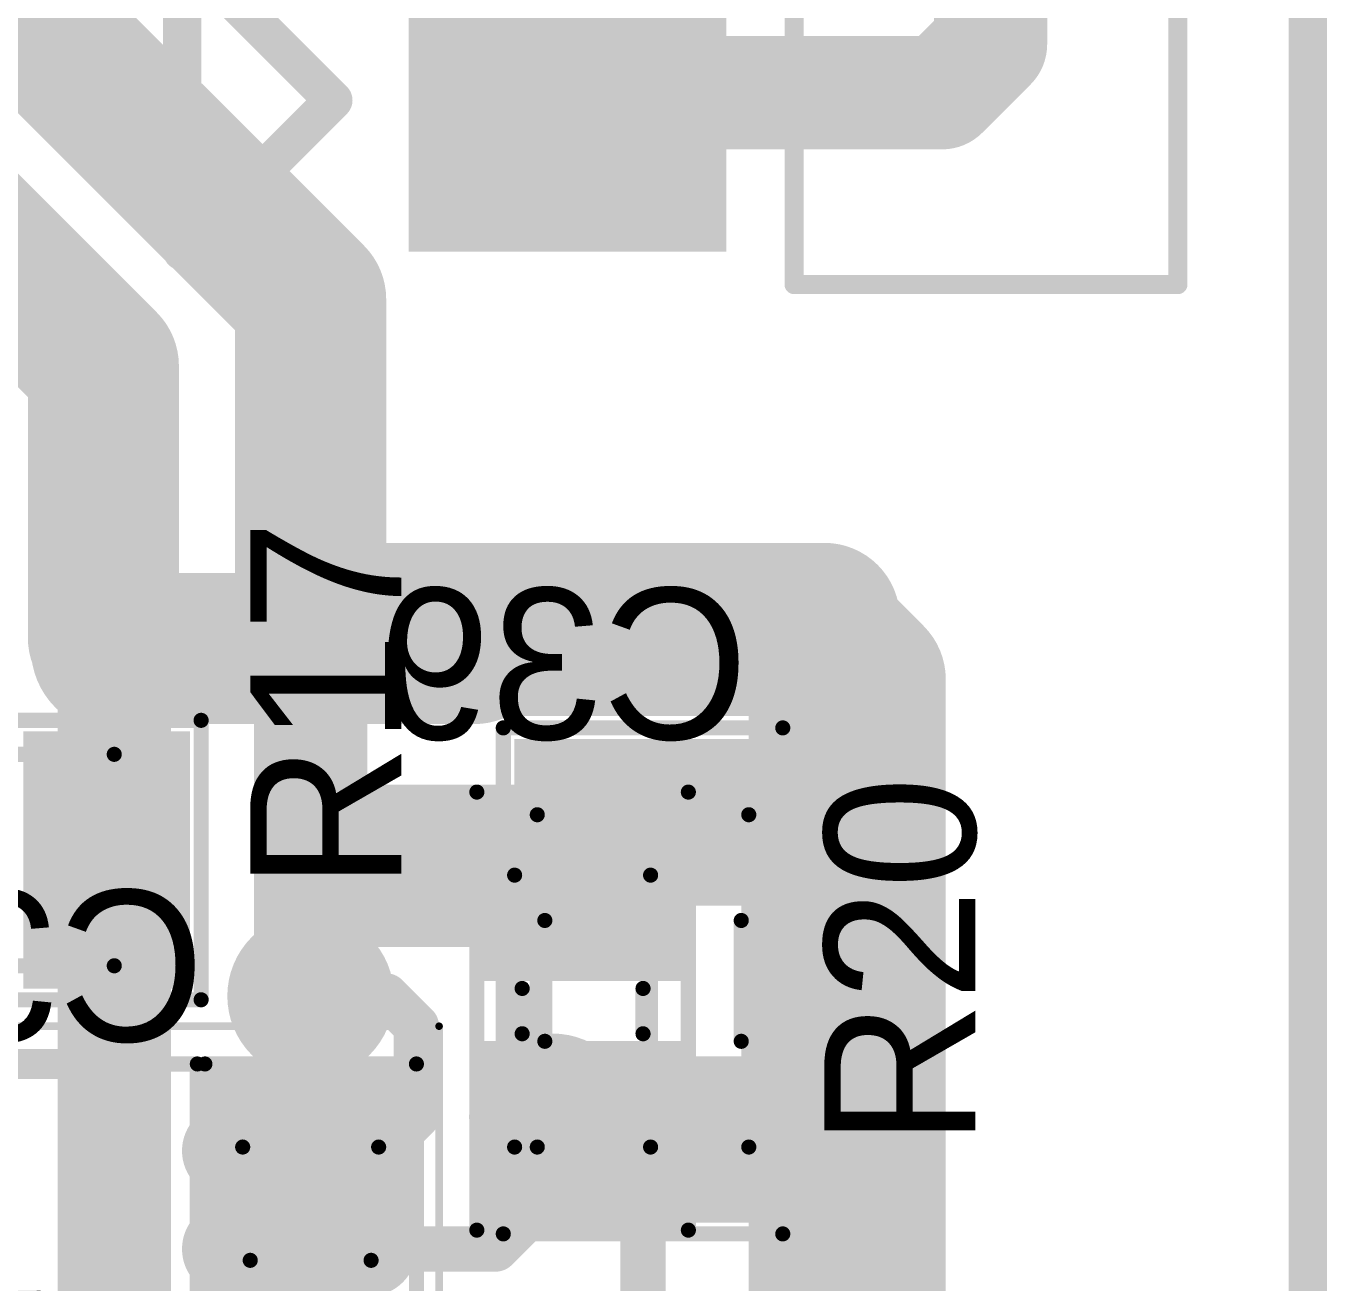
# Model space of a CAD drawing. Header units: millimetres. Extents: x 29.9 to 75.1, y 29.9 to 100.1.
# Drawn here: x 66.52 to 75.13, y 48.2 to 56.52 of the extents above; entities that cross this region are included whole.
import ezdxf

# ---------------------------------------------------------------- set-up
doc = ezdxf.new("R2010")
doc.units = ezdxf.units.MM
for name, color, linetype in [('BottomLayer', 5, 'Continuous'), ('BottomOverlay', 54, 'Continuous'), ('BottomPaste', 16, 'Continuous'), ('BottomSolder', 6, 'Continuous'), ('Mechanical1', 6, 'Continuous'), ('Mechanical13', 56, 'Continuous'), ('Mechanical15', 56, 'Continuous'), ('MultiLayer', 9, 'Continuous'), ('PadHoleLayer', 156, 'Continuous'), ('TopLayer', 1, 'Continuous'), ('TopOverlay', 2, 'Continuous'), ('TopPaste', 8, 'Continuous'), ('TopSolder', 216, 'Continuous'), ('ViaHoleLayer', 16, 'Continuous')]:
    doc.layers.add(name, color=color, linetype=linetype)

# ---------------------------------------------------------------- blocks, each defined once
blk = doc.blocks.new('SMD_R_0805_1221')
at = {"layer": 'Mechanical13', "const_width": 0.0999998}
for points in [[(-1.10000034, -0.6999985999999999), (-1.10000034, 0.7000011399999999)], [(-1.10000034, 0.7000011399999999), (1.10000034, 0.7000011399999999)], [(1.10000034, -0.6999985999999999), (1.10000034, 0.7000011399999999)], [(-1.10000034, -0.6999985999999999), (1.10000034, -0.6999985999999999)]]:
    blk.add_lwpolyline(points, dxfattribs=at)
at = {"layer": 'Mechanical13', "const_width": 0.0499999}
for points in [[(-1.12499902, 0.7000011399999999, 1), (-1.07500166, 0.7000011399999999, 1)], [(-1.12499902, 0.7000011399999999, 1), (-1.07500166, 0.7000011399999999, 1)], [(1.07500166, 0.7000011399999999, 1), (1.12499902, 0.7000011399999999, 1)], [(1.07500166, 0.7000011399999999, 1), (1.12499902, 0.7000011399999999, 1)], [(-1.12499902, -0.6999985999999999, 1), (-1.07500166, -0.6999985999999999, 1)], [(-1.12499902, -0.6999985999999999, 1), (-1.07500166, -0.6999985999999999, 1)], [(1.07500166, -0.6999985999999999, 1), (1.12499902, -0.6999985999999999, 1)], [(1.07500166, -0.6999985999999999, 1), (1.12499902, -0.6999985999999999, 1)]]:
    blk.add_lwpolyline(points, format="xyb", close=True, dxfattribs=at)
at = {"layer": 'Mechanical15', "const_width": 0.0499999}
for points in [[(-1.67500046, -0.9249994199999999), (-1.67500046, 0.9249994199999999)], [(-1.67500046, 0.9249994199999999), (1.67500046, 0.9249994199999999)], [(1.67500046, -0.9249994199999999), (1.67500046, 0.9249994199999999)], [(-1.67500046, -0.9249994199999999), (1.67500046, -0.9249994199999999)]]:
    blk.add_lwpolyline(points, dxfattribs=at)
at = {"layer": 'Mechanical15', "const_width": 0.02499868}
for points in [[(-1.6874998, 0.9249994199999999, 1), (-1.66250112, 0.9249994199999999, 1)], [(-1.6874998, 0.9249994199999999, 1), (-1.66250112, 0.9249994199999999, 1)], [(1.66250112, 0.9249994199999999, 1), (1.6874998, 0.9249994199999999, 1)], [(1.66250112, 0.9249994199999999, 1), (1.6874998, 0.9249994199999999, 1)], [(-1.6874998, -0.9249994199999999, 1), (-1.66250112, -0.9249994199999999, 1)], [(-1.6874998, -0.9249994199999999, 1), (-1.66250112, -0.9249994199999999, 1)], [(1.66250112, -0.9249994199999999, 1), (1.6874998, -0.9249994199999999, 1)], [(1.66250112, -0.9249994199999999, 1), (1.6874998, -0.9249994199999999, 1)]]:
    blk.add_lwpolyline(points, format="xyb", close=True, dxfattribs=at)
at = {"layer": 'TopLayer'}
for points in [[(-0.6000013399999999, -0.7499985), (-0.6000013399999999, 0.7499985), (-1.49999954, -0.7499985), (-1.49999954, 0.7499985)], [(1.49999954, -0.7499985), (1.49999954, 0.7499985), (0.6000013399999999, -0.7499985), (0.6000013399999999, 0.7499985)]]:
    blk.add_solid(points, dxfattribs=at)
at = {"layer": 'TopOverlay', "const_width": 0.0999998}
for points in [[(-1.67500046, 0.9249994199999999), (1.67500046, 0.9249994199999999)], [(-1.67500046, -0.9249994199999999), (-1.67500046, 0.9249994199999999)], [(1.67500046, -0.9249994199999999), (1.67500046, 0.9249994199999999)], [(-0.3999992, 0.6500012399999999), (0.3999992, 0.6500012399999999)], [(-0.3999992, -0.6499986999999999), (0.3999992, -0.6499986999999999)], [(-1.67500046, -0.9249994199999999), (1.67500046, -0.9249994199999999)]]:
    blk.add_lwpolyline(points, dxfattribs=at)
at = {"layer": 'TopOverlay', "const_width": 0.0499999}
for points in [[(-1.69999914, 0.9249994199999999, 1), (-1.65000178, 0.9249994199999999, 1)], [(-1.69999914, 0.9249994199999999, 1), (-1.65000178, 0.9249994199999999, 1)], [(1.65000178, 0.9249994199999999, 1), (1.69999914, 0.9249994199999999, 1)], [(1.65000178, 0.9249994199999999, 1), (1.69999914, 0.9249994199999999, 1)], [(-0.42499788, 0.6500012399999999, 1), (-0.37500052, 0.6500012399999999, 1)], [(0.37500052, 0.6500012399999999, 1), (0.42499788, 0.6500012399999999, 1)], [(-0.42499788, -0.6499986999999999, 1), (-0.37500052, -0.6499986999999999, 1)], [(0.37500052, -0.6499986999999999, 1), (0.42499788, -0.6499986999999999, 1)], [(-1.69999914, -0.9249994199999999, 1), (-1.65000178, -0.9249994199999999, 1)], [(-1.69999914, -0.9249994199999999, 1), (-1.65000178, -0.9249994199999999, 1)], [(1.65000178, -0.9249994199999999, 1), (1.69999914, -0.9249994199999999, 1)], [(1.65000178, -0.9249994199999999, 1), (1.69999914, -0.9249994199999999, 1)]]:
    blk.add_lwpolyline(points, format="xyb", close=True, dxfattribs=at)
at = {"layer": 'TopPaste'}
for points in [[(-0.6000013399999999, -0.7499985), (-0.6000013399999999, 0.7499985), (-1.49999954, -0.7499985), (-1.49999954, 0.7499985)], [(1.49999954, -0.7499985), (1.49999954, 0.7499985), (0.6000013399999999, -0.7499985), (0.6000013399999999, 0.7499985)]]:
    blk.add_solid(points, dxfattribs=at)
at = {"layer": 'TopSolder'}
for points in [[(-0.49840134, -0.8515984999999999), (-0.49840134, 0.8515984999999999), (-1.60159954, -0.8515984999999999), (-1.60159954, 0.8515984999999999)], [(1.60159954, -0.8515984999999999), (1.60159954, 0.8515984999999999), (0.49840134, -0.8515984999999999), (0.49840134, 0.8515984999999999)]]:
    blk.add_solid(points, dxfattribs=at)
blk = doc.blocks.new('PLS_R_1X8__22_28_9080_MPLEX__1223')
at = {"layer": 'BottomLayer'}
blk.add_solid([(-5.400001899999999, 0.9499981), (-7.2999981, 0.9499981), (-5.400001899999999, -0.9499981), (-7.2999981, -0.9499981)], dxfattribs=at)
at = {"layer": 'BottomSolder'}
blk.add_solid([(-5.2984019, 1.0515981), (-7.401598099999999, 1.0515981), (-5.2984019, -1.0515981), (-7.401598099999999, -1.0515981)], dxfattribs=at)
at = {"layer": 'MultiLayer'}
blk.add_solid([(-5.400001899999999, 0.9499981), (-7.2999981, 0.9499981), (-5.400001899999999, -0.9499981), (-7.2999981, -0.9499981)], dxfattribs=at)
at = {"layer": 'PadHoleLayer', "const_width": 0.499999}
blk.add_lwpolyline([(-6.5999995, 0, 1), (-6.100000499999999, 0, 1)], format="xyb", close=True, dxfattribs=at)
at = {"layer": 'TopLayer'}
blk.add_solid([(-5.400001899999999, 0.9499981), (-7.2999981, 0.9499981), (-5.400001899999999, -0.9499981), (-7.2999981, -0.9499981)], dxfattribs=at)
at = {"layer": 'TopOverlay'}
for points, const_width in [([(-7.40000298, 2.54999998), (-6.40000244, 1.54999944)], 0.254), ([(-7.40000298, 2.54999998), (-5.400001899999999, 2.54999998)], 0.254), ([(-5.400001899999999, 2.54999998), (-6.40000244, 1.54999944)], 0.254), ([(-7.619999999999999, -1.49999954), (12.67499878, -1.49999954)], 0.127), ([(-7.619999999999999, -1.49999954), (-7.619999999999999, -4.03999954)], 0.127), ([(-7.619999999999999, -4.03999954), (12.67499878, -4.03999954)], 0.127)]:
    blk.add_lwpolyline(points, dxfattribs=dict(at, const_width=const_width))
for points, const_width in [([(-7.463502979999999, 2.54999998, 1), (-7.33650298, 2.54999998, 1)], 0.127), ([(-7.463502979999999, 2.54999998, 1), (-7.33650298, 2.54999998, 1)], 0.127), ([(-6.46350244, 1.54999944, 1), (-6.336502439999999, 1.54999944, 1)], 0.127), ([(-6.46350244, 1.54999944, 1), (-6.336502439999999, 1.54999944, 1)], 0.127), ([(-7.65175, -1.49999954, 1), (-7.588249999999999, -1.49999954, 1)], 0.0635), ([(-7.65175, -1.49999954, 1), (-7.588249999999999, -1.49999954, 1)], 0.0635), ([(-7.65175, -4.03999954, 1), (-7.588249999999999, -4.03999954, 1)], 0.0635), ([(-7.65175, -4.03999954, 1), (-7.588249999999999, -4.03999954, 1)], 0.0635)]:
    blk.add_lwpolyline(points, format="xyb", close=True, dxfattribs=dict(at, const_width=const_width))
at = {"layer": 'TopSolder'}
blk.add_solid([(-5.2984019, 1.0515981), (-7.401598099999999, 1.0515981), (-5.2984019, -1.0515981), (-7.401598099999999, -1.0515981)], dxfattribs=at)
blk = doc.blocks.new('SMD_R_0805_1237')
at = {"layer": 'Mechanical13', "const_width": 0.0999998}
for points in [[(-1.10000034, -0.6999985999999999), (-1.10000034, 0.7000011399999999)], [(1.10000034, 0.7000011399999999), (-1.10000034, 0.7000011399999999)], [(1.10000034, -0.6999985999999999), (1.10000034, 0.7000011399999999)], [(1.10000034, -0.6999985999999999), (-1.10000034, -0.6999985999999999)]]:
    blk.add_lwpolyline(points, dxfattribs=at)
at = {"layer": 'Mechanical13', "const_width": 0.0499999}
for points in [[(-1.12499902, 0.7000011399999999, 1), (-1.07500166, 0.7000011399999999, 1)], [(-1.12499902, 0.7000011399999999, 1), (-1.07500166, 0.7000011399999999, 1)], [(1.07500166, 0.7000011399999999, 1), (1.12499902, 0.7000011399999999, 1)], [(1.07500166, 0.7000011399999999, 1), (1.12499902, 0.7000011399999999, 1)], [(-1.12499902, -0.6999985999999999, 1), (-1.07500166, -0.6999985999999999, 1)], [(-1.12499902, -0.6999985999999999, 1), (-1.07500166, -0.6999985999999999, 1)], [(1.07500166, -0.6999985999999999, 1), (1.12499902, -0.6999985999999999, 1)], [(1.07500166, -0.6999985999999999, 1), (1.12499902, -0.6999985999999999, 1)]]:
    blk.add_lwpolyline(points, format="xyb", close=True, dxfattribs=at)
at = {"layer": 'Mechanical15', "const_width": 0.0499999}
for points in [[(-1.67500046, -0.9249994199999999), (-1.67500046, 0.9249994199999999)], [(1.67500046, 0.9249994199999999), (-1.67500046, 0.9249994199999999)], [(1.67500046, -0.9249994199999999), (1.67500046, 0.9249994199999999)], [(1.67500046, -0.9249994199999999), (-1.67500046, -0.9249994199999999)]]:
    blk.add_lwpolyline(points, dxfattribs=at)
at = {"layer": 'Mechanical15', "const_width": 0.02499868}
for points in [[(-1.6874998, 0.9249994199999999, 1), (-1.66250112, 0.9249994199999999, 1)], [(-1.6874998, 0.9249994199999999, 1), (-1.66250112, 0.9249994199999999, 1)], [(1.66250112, 0.9249994199999999, 1), (1.6874998, 0.9249994199999999, 1)], [(1.66250112, 0.9249994199999999, 1), (1.6874998, 0.9249994199999999, 1)], [(-1.6874998, -0.9249994199999999, 1), (-1.66250112, -0.9249994199999999, 1)], [(-1.6874998, -0.9249994199999999, 1), (-1.66250112, -0.9249994199999999, 1)], [(1.66250112, -0.9249994199999999, 1), (1.6874998, -0.9249994199999999, 1)], [(1.66250112, -0.9249994199999999, 1), (1.6874998, -0.9249994199999999, 1)]]:
    blk.add_lwpolyline(points, format="xyb", close=True, dxfattribs=at)
at = {"layer": 'TopLayer'}
for points in [[(-0.6000013399999999, -0.7499985), (-0.6000013399999999, 0.7499985), (-1.49999954, -0.7499985), (-1.49999954, 0.7499985)], [(1.49999954, -0.7499985), (1.49999954, 0.7499985), (0.6000013399999999, -0.7499985), (0.6000013399999999, 0.7499985)]]:
    blk.add_solid(points, dxfattribs=at)
at = {"layer": 'TopOverlay', "const_width": 0.0999998}
for points in [[(1.67500046, 0.9249994199999999), (-1.67500046, 0.9249994199999999)], [(-1.67500046, -0.9249994199999999), (-1.67500046, 0.9249994199999999)], [(1.67500046, -0.9249994199999999), (1.67500046, 0.9249994199999999)], [(0.3999992, 0.6500012399999999), (-0.3999992, 0.6500012399999999)], [(0.3999992, -0.6499986999999999), (-0.3999992, -0.6499986999999999)], [(1.67500046, -0.9249994199999999), (-1.67500046, -0.9249994199999999)]]:
    blk.add_lwpolyline(points, dxfattribs=at)
at = {"layer": 'TopOverlay', "const_width": 0.0499999}
for points in [[(-1.69999914, 0.9249994199999999, 1), (-1.65000178, 0.9249994199999999, 1)], [(-1.69999914, 0.9249994199999999, 1), (-1.65000178, 0.9249994199999999, 1)], [(1.65000178, 0.9249994199999999, 1), (1.69999914, 0.9249994199999999, 1)], [(1.65000178, 0.9249994199999999, 1), (1.69999914, 0.9249994199999999, 1)], [(-0.42499788, 0.6500012399999999, 1), (-0.37500052, 0.6500012399999999, 1)], [(0.37500052, 0.6500012399999999, 1), (0.42499788, 0.6500012399999999, 1)], [(-0.42499788, -0.6499986999999999, 1), (-0.37500052, -0.6499986999999999, 1)], [(0.37500052, -0.6499986999999999, 1), (0.42499788, -0.6499986999999999, 1)], [(-1.69999914, -0.9249994199999999, 1), (-1.65000178, -0.9249994199999999, 1)], [(-1.69999914, -0.9249994199999999, 1), (-1.65000178, -0.9249994199999999, 1)], [(1.65000178, -0.9249994199999999, 1), (1.69999914, -0.9249994199999999, 1)], [(1.65000178, -0.9249994199999999, 1), (1.69999914, -0.9249994199999999, 1)]]:
    blk.add_lwpolyline(points, format="xyb", close=True, dxfattribs=at)
at = {"layer": 'TopPaste'}
for points in [[(-0.6000013399999999, -0.7499985), (-0.6000013399999999, 0.7499985), (-1.49999954, -0.7499985), (-1.49999954, 0.7499985)], [(1.49999954, -0.7499985), (1.49999954, 0.7499985), (0.6000013399999999, -0.7499985), (0.6000013399999999, 0.7499985)]]:
    blk.add_solid(points, dxfattribs=at)
at = {"layer": 'TopSolder'}
for points in [[(-0.49840134, -0.8515984999999999), (-0.49840134, 0.8515984999999999), (-1.60159954, -0.8515984999999999), (-1.60159954, 0.8515984999999999)], [(1.60159954, -0.8515984999999999), (1.60159954, 0.8515984999999999), (0.49840134, -0.8515984999999999), (0.49840134, 0.8515984999999999)]]:
    blk.add_solid(points, dxfattribs=at)
blk = doc.blocks.new('TSOP_8_65P490X110_1262')
at = {"layer": 'Mechanical13', "const_width": 0.0999998}
for points in [[(1.54999944, 1.54999944), (-1.54999944, 1.54999944)], [(-1.54999944, 1.54999944), (-1.54999944, -1.54999944)], [(1.54999944, 1.54999944), (1.54999944, -1.54999944)], [(1.54999944, -1.54999944), (-1.54999944, -1.54999944)]]:
    blk.add_lwpolyline(points, dxfattribs=at)
at = {"layer": 'Mechanical13'}
for points, const_width in [([(-1.57499812, 1.54999944, 1), (-1.52500076, 1.54999944, 1)], 0.0499999), ([(-1.57499812, 1.54999944, 1), (-1.52500076, 1.54999944, 1)], 0.0499999), ([(1.52500076, 1.54999944, 1), (1.57499812, 1.54999944, 1)], 0.0499999), ([(1.52500076, 1.54999944, 1), (1.57499812, 1.54999944, 1)], 0.0499999), ([(-0.1499997, 0.6499986999999999, 1), (-1.1499977, 0.6499986999999999, 1)], 0.0999998), ([(-1.17499638, 0.6499986999999999, 1), (-1.12499902, 0.6499986999999999, 1)], 0.0499999), ([(-0.17499838, 0.6499986999999999, 1), (-0.12500102, 0.6499986999999999, 1)], 0.0499999), ([(-1.57499812, -1.54999944, 1), (-1.52500076, -1.54999944, 1)], 0.0499999), ([(-1.57499812, -1.54999944, 1), (-1.52500076, -1.54999944, 1)], 0.0499999), ([(1.52500076, -1.54999944, 1), (1.57499812, -1.54999944, 1)], 0.0499999), ([(1.52500076, -1.54999944, 1), (1.57499812, -1.54999944, 1)], 0.0499999)]:
    blk.add_lwpolyline(points, format="xyb", close=True, dxfattribs=dict(at, const_width=const_width))
at = {"layer": 'Mechanical15'}
for points, const_width in [([(3.15000132, 1.79999894), (-3.14999878, 1.79999894)], 0.0499999), ([(-3.14999878, 1.79999894), (-3.14999878, -1.80000148)], 0.0499999), ([(3.15000132, 1.79999894), (3.15000132, -1.80000148)], 0.0499999), ([(0, 0.499999), (0, -0.50000154)], 0.0999998), ([(0.50000154, 0), (-0.499999, 0)], 0.0999998), ([(3.15000132, -1.80000148), (-3.14999878, -1.80000148)], 0.0499999)]:
    blk.add_lwpolyline(points, dxfattribs=dict(at, const_width=const_width))
for points, const_width in [([(-3.16249812, 1.79999894, 1), (-3.13749944, 1.79999894, 1)], 0.02499868), ([(-3.16249812, 1.79999894, 1), (-3.13749944, 1.79999894, 1)], 0.02499868), ([(3.13750198, 1.79999894, 1), (3.16250066, 1.79999894, 1)], 0.02499868), ([(3.13750198, 1.79999894, 1), (3.16250066, 1.79999894, 1)], 0.02499868), ([(-0.02499868, 0.499999, 1), (0.02499868, 0.499999, 1)], 0.0499999), ([(-0.52499768, 0, 1), (-0.47500032, 0, 1)], 0.0499999), ([(0.47500286, 0, 1), (0.52500022, 0, 1)], 0.0499999), ([(-0.02499868, -0.50000154, 1), (0.02499868, -0.50000154, 1)], 0.0499999), ([(-3.16249812, -1.80000148, 1), (-3.13749944, -1.80000148, 1)], 0.02499868), ([(-3.16249812, -1.80000148, 1), (-3.13749944, -1.80000148, 1)], 0.02499868), ([(3.13750198, -1.80000148, 1), (3.16250066, -1.80000148, 1)], 0.02499868), ([(3.13750198, -1.80000148, 1), (3.16250066, -1.80000148, 1)], 0.02499868)]:
    blk.add_lwpolyline(points, format="xyb", close=True, dxfattribs=dict(at, const_width=const_width))
at = {"layer": 'TopLayer', "const_width": 0.4191}
for points in [[(1.75955198, 0.9749993199999999), (2.69045182, 0.9749993199999999)], [(-2.69044928, 0.32499808), (-1.75954944, 0.32499808)], [(1.75955198, 0.32499808), (2.69045182, 0.32499808)], [(-2.69044928, -0.32500062), (-1.75954944, -0.32500062)], [(1.75955198, -0.32500062), (2.69045182, -0.32500062)], [(-2.69044928, -0.97500186), (-1.75954944, -0.97500186)], [(1.75955198, -0.97500186), (2.69045182, -0.97500186)]]:
    blk.add_lwpolyline(points, dxfattribs=at)
at = {"layer": 'TopLayer', "const_width": 0.20955}
for points in [[(1.65477698, 0.9749993199999999, 1), (1.86432698, 0.9749993199999999, 1)], [(2.58567682, 0.9749993199999999, 1), (2.79522682, 0.9749993199999999, 1)], [(-2.79522428, 0.32499808, 1), (-2.58567428, 0.32499808, 1)], [(-1.86432444, 0.32499808, 1), (-1.65477444, 0.32499808, 1)], [(1.65477698, 0.32499808, 1), (1.86432698, 0.32499808, 1)], [(2.58567682, 0.32499808, 1), (2.79522682, 0.32499808, 1)], [(-2.79522428, -0.32500062, 1), (-2.58567428, -0.32500062, 1)], [(-1.86432444, -0.32500062, 1), (-1.65477444, -0.32500062, 1)], [(1.65477698, -0.32500062, 1), (1.86432698, -0.32500062, 1)], [(2.58567682, -0.32500062, 1), (2.79522682, -0.32500062, 1)], [(-2.79522428, -0.97500186, 1), (-2.58567428, -0.97500186, 1)], [(-1.86432444, -0.97500186, 1), (-1.65477444, -0.97500186, 1)], [(1.65477698, -0.97500186, 1), (1.86432698, -0.97500186, 1)], [(2.58567682, -0.97500186, 1), (2.79522682, -0.97500186, 1)]]:
    blk.add_lwpolyline(points, format="xyb", close=True, dxfattribs=at)
at = {"layer": 'TopLayer'}
blk.add_solid([(-1.54999436, 0.76544932), (-1.54999436, 1.18454932), (-2.90000436, 0.76544932), (-2.90000436, 1.18454932)], dxfattribs=at)
at = {"layer": 'TopOverlay'}
for points, const_width in [([(-2.09999834, 1.77500026, 1), (-2.35000038, 1.77500026, 1)], 0.2499995), ([(-2.41249962, 1.77500026, 1), (-2.28750114, 1.77500026, 1)], 0.12499848), ([(-2.16249758, 1.77500026, 1), (-2.0374991, 1.77500026, 1)], 0.12499848), ([(-1.20000014, 1.54999944, 1), (-1.10000034, 1.54999944, 1)], 0.0999998), ([(-1.20000014, 1.54999944, 1), (-1.10000034, 1.54999944, 1)], 0.0999998), ([(1.10000034, 1.54999944, 1), (1.20000014, 1.54999944, 1)], 0.0999998), ([(1.10000034, 1.54999944, 1), (1.20000014, 1.54999944, 1)], 0.0999998), ([(0.1499997, 0.5499989, 1), (-0.4499991, 0.5499989, 1)], 0.5999987999999999), ([(-0.5999987999999999, 0.5499989, 1), (-0.2999994, 0.5499989, 1)], 0.2999994), ([(0, 0.5499989, 1), (0.2999994, 0.5499989, 1)], 0.2999994), ([(-1.20000014, -1.54999944, 1), (-1.10000034, -1.54999944, 1)], 0.0999998), ([(-1.20000014, -1.54999944, 1), (-1.10000034, -1.54999944, 1)], 0.0999998), ([(1.10000034, -1.54999944, 1), (1.20000014, -1.54999944, 1)], 0.0999998), ([(1.10000034, -1.54999944, 1), (1.20000014, -1.54999944, 1)], 0.0999998)]:
    blk.add_lwpolyline(points, format="xyb", close=True, dxfattribs=dict(at, const_width=const_width))
at = {"layer": 'TopOverlay', "const_width": 0.1999996}
for points in [[(1.15000024, 1.54999944), (-1.15000024, 1.54999944)], [(-1.15000024, 1.54999944), (-1.15000024, -1.54999944)], [(1.15000024, 1.54999944), (1.15000024, -1.54999944)], [(1.15000024, -1.54999944), (-1.15000024, -1.54999944)]]:
    blk.add_lwpolyline(points, dxfattribs=at)
at = {"layer": 'TopPaste', "const_width": 0.4191}
for points in [[(1.75955198, 0.9749993199999999), (2.69045182, 0.9749993199999999)], [(-2.69044928, 0.32499808), (-1.75954944, 0.32499808)], [(1.75955198, 0.32499808), (2.69045182, 0.32499808)], [(-2.69044928, -0.32500062), (-1.75954944, -0.32500062)], [(1.75955198, -0.32500062), (2.69045182, -0.32500062)], [(-2.69044928, -0.97500186), (-1.75954944, -0.97500186)], [(1.75955198, -0.97500186), (2.69045182, -0.97500186)]]:
    blk.add_lwpolyline(points, dxfattribs=at)
at = {"layer": 'TopPaste', "const_width": 0.20955}
for points in [[(1.65477698, 0.9749993199999999, 1), (1.86432698, 0.9749993199999999, 1)], [(2.58567682, 0.9749993199999999, 1), (2.79522682, 0.9749993199999999, 1)], [(-2.79522428, 0.32499808, 1), (-2.58567428, 0.32499808, 1)], [(-1.86432444, 0.32499808, 1), (-1.65477444, 0.32499808, 1)], [(1.65477698, 0.32499808, 1), (1.86432698, 0.32499808, 1)], [(2.58567682, 0.32499808, 1), (2.79522682, 0.32499808, 1)], [(-2.79522428, -0.32500062, 1), (-2.58567428, -0.32500062, 1)], [(-1.86432444, -0.32500062, 1), (-1.65477444, -0.32500062, 1)], [(1.65477698, -0.32500062, 1), (1.86432698, -0.32500062, 1)], [(2.58567682, -0.32500062, 1), (2.79522682, -0.32500062, 1)], [(-2.79522428, -0.97500186, 1), (-2.58567428, -0.97500186, 1)], [(-1.86432444, -0.97500186, 1), (-1.65477444, -0.97500186, 1)], [(1.65477698, -0.97500186, 1), (1.86432698, -0.97500186, 1)], [(2.58567682, -0.97500186, 1), (2.79522682, -0.97500186, 1)]]:
    blk.add_lwpolyline(points, format="xyb", close=True, dxfattribs=at)
at = {"layer": 'TopPaste'}
blk.add_solid([(-1.54999436, 0.76544932), (-1.54999436, 1.18454932), (-2.90000436, 0.76544932), (-2.90000436, 1.18454932)], dxfattribs=at)
at = {"layer": 'TopSolder', "const_width": 0.6223}
for points in [[(1.75955198, 0.9749993199999999), (2.69045182, 0.9749993199999999)], [(-2.69044928, 0.32499808), (-1.75954944, 0.32499808)], [(1.75955198, 0.32499808), (2.69045182, 0.32499808)], [(-2.69044928, -0.32500062), (-1.75954944, -0.32500062)], [(1.75955198, -0.32500062), (2.69045182, -0.32500062)], [(-2.69044928, -0.97500186), (-1.75954944, -0.97500186)], [(1.75955198, -0.97500186), (2.69045182, -0.97500186)]]:
    blk.add_lwpolyline(points, dxfattribs=at)
at = {"layer": 'TopSolder', "const_width": 0.31115}
for points in [[(1.60397698, 0.9749993199999999, 1), (1.91512698, 0.9749993199999999, 1)], [(2.53487682, 0.9749993199999999, 1), (2.84602682, 0.9749993199999999, 1)], [(-2.84602428, 0.32499808, 1), (-2.53487428, 0.32499808, 1)], [(-1.91512444, 0.32499808, 1), (-1.60397444, 0.32499808, 1)], [(1.60397698, 0.32499808, 1), (1.91512698, 0.32499808, 1)], [(2.53487682, 0.32499808, 1), (2.84602682, 0.32499808, 1)], [(-2.84602428, -0.32500062, 1), (-2.53487428, -0.32500062, 1)], [(-1.91512444, -0.32500062, 1), (-1.60397444, -0.32500062, 1)], [(1.60397698, -0.32500062, 1), (1.91512698, -0.32500062, 1)], [(2.53487682, -0.32500062, 1), (2.84602682, -0.32500062, 1)], [(-2.84602428, -0.97500186, 1), (-2.53487428, -0.97500186, 1)], [(-1.91512444, -0.97500186, 1), (-1.60397444, -0.97500186, 1)], [(1.60397698, -0.97500186, 1), (1.91512698, -0.97500186, 1)], [(2.53487682, -0.97500186, 1), (2.84602682, -0.97500186, 1)]]:
    blk.add_lwpolyline(points, format="xyb", close=True, dxfattribs=at)
at = {"layer": 'TopSolder'}
blk.add_solid([(-1.44839436, 0.66384932), (-1.44839436, 1.28614932), (-3.00160436, 0.66384932), (-3.00160436, 1.28614932)], dxfattribs=at)
blk = doc.blocks.new('SMD_C_0603_B_1271')
at = {"layer": 'BottomLayer'}
for points in [[(-1.29999994, 0.5499989), (-1.29999994, -0.5499989), (-0.30000194, 0.5499989), (-0.30000194, -0.5499989)], [(0.2999994, 0.5499989), (0.2999994, -0.5499989), (1.2999974, 0.5499989), (1.2999974, -0.5499989)]]:
    blk.add_solid(points, dxfattribs=at)
at = {"layer": 'BottomOverlay', "const_width": 0.0999998}
for points in [[(1.44999964, 0.7000011399999999), (-1.44999964, 0.7000011399999999)], [(-1.44999964, -0.7000011399999999), (-1.44999964, 0.7000011399999999)], [(1.44999964, -0.7000011399999999), (1.44999964, 0.7000011399999999)], [(0.1499997, 0.40000174), (-0.1499997, 0.40000174)], [(0.1499997, -0.3999992), (-0.1499997, -0.3999992)], [(1.44999964, -0.7000011399999999), (-1.44999964, -0.7000011399999999)]]:
    blk.add_lwpolyline(points, dxfattribs=at)
at = {"layer": 'BottomOverlay', "const_width": 0.0499999}
for points in [[(-1.47499832, 0.7000011399999999, 1), (-1.42500096, 0.7000011399999999, 1)], [(-1.47499832, 0.7000011399999999, 1), (-1.42500096, 0.7000011399999999, 1)], [(1.42500096, 0.7000011399999999, 1), (1.47499832, 0.7000011399999999, 1)], [(1.42500096, 0.7000011399999999, 1), (1.47499832, 0.7000011399999999, 1)], [(-0.17499838, 0.40000174, 1), (-0.12500102, 0.40000174, 1)], [(0.12500102, 0.40000174, 1), (0.17499838, 0.40000174, 1)], [(-0.17499838, -0.3999992, 1), (-0.12500102, -0.3999992, 1)], [(0.12500102, -0.3999992, 1), (0.17499838, -0.3999992, 1)], [(-1.47499832, -0.7000011399999999, 1), (-1.42500096, -0.7000011399999999, 1)], [(-1.47499832, -0.7000011399999999, 1), (-1.42500096, -0.7000011399999999, 1)], [(1.42500096, -0.7000011399999999, 1), (1.47499832, -0.7000011399999999, 1)], [(1.42500096, -0.7000011399999999, 1), (1.47499832, -0.7000011399999999, 1)]]:
    blk.add_lwpolyline(points, format="xyb", close=True, dxfattribs=at)
at = {"layer": 'BottomPaste'}
for points in [[(-1.29999994, 0.5499989), (-1.29999994, -0.5499989), (-0.30000194, 0.5499989), (-0.30000194, -0.5499989)], [(0.2999994, 0.5499989), (0.2999994, -0.5499989), (1.2999974, 0.5499989), (1.2999974, -0.5499989)]]:
    blk.add_solid(points, dxfattribs=at)
at = {"layer": 'BottomSolder'}
for points in [[(-1.40159994, 0.6515989), (-1.40159994, -0.6515989), (-0.19840194, 0.6515989), (-0.19840194, -0.6515989)], [(0.1983994, 0.6515989), (0.1983994, -0.6515989), (1.4015974, 0.6515989), (1.4015974, -0.6515989)]]:
    blk.add_solid(points, dxfattribs=at)
at = {"layer": 'Mechanical13', "const_width": 0.0999998}
for points in [[(0.8999982, 0.45000164), (-0.90000074, 0.45000164)], [(-0.90000074, -0.4499991), (-0.90000074, 0.45000164)], [(0.8999982, -0.4499991), (0.8999982, 0.45000164)], [(0.8999982, -0.4499991), (-0.90000074, -0.4499991)]]:
    blk.add_lwpolyline(points, dxfattribs=at)
at = {"layer": 'Mechanical13', "const_width": 0.0499999}
for points in [[(-0.9249994199999999, 0.45000164, 1), (-0.8750020599999999, 0.45000164, 1)], [(-0.9249994199999999, 0.45000164, 1), (-0.8750020599999999, 0.45000164, 1)], [(0.8749995199999999, 0.45000164, 1), (0.9249968799999999, 0.45000164, 1)], [(0.8749995199999999, 0.45000164, 1), (0.9249968799999999, 0.45000164, 1)], [(-0.9249994199999999, -0.4499991, 1), (-0.8750020599999999, -0.4499991, 1)], [(-0.9249994199999999, -0.4499991, 1), (-0.8750020599999999, -0.4499991, 1)], [(0.8749995199999999, -0.4499991, 1), (0.9249968799999999, -0.4499991, 1)], [(0.8749995199999999, -0.4499991, 1), (0.9249968799999999, -0.4499991, 1)]]:
    blk.add_lwpolyline(points, format="xyb", close=True, dxfattribs=at)
at = {"layer": 'Mechanical15', "const_width": 0.0499999}
for points in [[(1.44999964, 0.7000011399999999), (-1.47500086, 0.7000011399999999)], [(-1.47500086, -0.7000011399999999), (-1.47500086, 0.7000011399999999)], [(1.44999964, -0.7000011399999999), (1.44999964, 0.7000011399999999)], [(1.44999964, -0.7000011399999999), (-1.47500086, -0.7000011399999999)]]:
    blk.add_lwpolyline(points, dxfattribs=at)
at = {"layer": 'Mechanical15', "const_width": 0.02499868}
for points in [[(-1.4875002, 0.7000011399999999, 1), (-1.46250152, 0.7000011399999999, 1)], [(-1.4875002, 0.7000011399999999, 1), (-1.46250152, 0.7000011399999999, 1)], [(1.4375003, 0.7000011399999999, 1), (1.46249898, 0.7000011399999999, 1)], [(1.4375003, 0.7000011399999999, 1), (1.46249898, 0.7000011399999999, 1)], [(-1.4875002, -0.7000011399999999, 1), (-1.46250152, -0.7000011399999999, 1)], [(-1.4875002, -0.7000011399999999, 1), (-1.46250152, -0.7000011399999999, 1)], [(1.4375003, -0.7000011399999999, 1), (1.46249898, -0.7000011399999999, 1)], [(1.4375003, -0.7000011399999999, 1), (1.46249898, -0.7000011399999999, 1)]]:
    blk.add_lwpolyline(points, format="xyb", close=True, dxfattribs=at)
blk = doc.blocks.new('SMD_C_0603_B_1274')
at = {"layer": 'BottomLayer'}
for points in [[(-1.29999994, 0.5499989), (-1.29999994, -0.5499989), (-0.30000194, 0.5499989), (-0.30000194, -0.5499989)], [(0.2999994, 0.5499989), (0.2999994, -0.5499989), (1.2999974, 0.5499989), (1.2999974, -0.5499989)]]:
    blk.add_solid(points, dxfattribs=at)
at = {"layer": 'BottomOverlay', "const_width": 0.0999998}
for points in [[(1.44999964, 0.7000011399999999), (-1.44999964, 0.7000011399999999)], [(-1.44999964, -0.7000011399999999), (-1.44999964, 0.7000011399999999)], [(1.44999964, -0.7000011399999999), (1.44999964, 0.7000011399999999)], [(0.1499997, 0.40000174), (-0.1499997, 0.40000174)], [(0.1499997, -0.3999992), (-0.1499997, -0.3999992)], [(1.44999964, -0.7000011399999999), (-1.44999964, -0.7000011399999999)]]:
    blk.add_lwpolyline(points, dxfattribs=at)
at = {"layer": 'BottomOverlay', "const_width": 0.0499999}
for points in [[(-1.47499832, 0.7000011399999999, 1), (-1.42500096, 0.7000011399999999, 1)], [(-1.47499832, 0.7000011399999999, 1), (-1.42500096, 0.7000011399999999, 1)], [(1.42500096, 0.7000011399999999, 1), (1.47499832, 0.7000011399999999, 1)], [(1.42500096, 0.7000011399999999, 1), (1.47499832, 0.7000011399999999, 1)], [(-0.17499838, 0.40000174, 1), (-0.12500102, 0.40000174, 1)], [(0.12500102, 0.40000174, 1), (0.17499838, 0.40000174, 1)], [(-0.17499838, -0.3999992, 1), (-0.12500102, -0.3999992, 1)], [(0.12500102, -0.3999992, 1), (0.17499838, -0.3999992, 1)], [(-1.47499832, -0.7000011399999999, 1), (-1.42500096, -0.7000011399999999, 1)], [(-1.47499832, -0.7000011399999999, 1), (-1.42500096, -0.7000011399999999, 1)], [(1.42500096, -0.7000011399999999, 1), (1.47499832, -0.7000011399999999, 1)], [(1.42500096, -0.7000011399999999, 1), (1.47499832, -0.7000011399999999, 1)]]:
    blk.add_lwpolyline(points, format="xyb", close=True, dxfattribs=at)
at = {"layer": 'BottomPaste'}
for points in [[(-1.29999994, 0.5499989), (-1.29999994, -0.5499989), (-0.30000194, 0.5499989), (-0.30000194, -0.5499989)], [(0.2999994, 0.5499989), (0.2999994, -0.5499989), (1.2999974, 0.5499989), (1.2999974, -0.5499989)]]:
    blk.add_solid(points, dxfattribs=at)
at = {"layer": 'BottomSolder'}
for points in [[(-1.40159994, 0.6515989), (-1.40159994, -0.6515989), (-0.19840194, 0.6515989), (-0.19840194, -0.6515989)], [(0.1983994, 0.6515989), (0.1983994, -0.6515989), (1.4015974, 0.6515989), (1.4015974, -0.6515989)]]:
    blk.add_solid(points, dxfattribs=at)
at = {"layer": 'Mechanical13', "const_width": 0.0999998}
for points in [[(0.8999982, 0.45000164), (-0.90000074, 0.45000164)], [(-0.90000074, -0.4499991), (-0.90000074, 0.45000164)], [(0.8999982, -0.4499991), (0.8999982, 0.45000164)], [(0.8999982, -0.4499991), (-0.90000074, -0.4499991)]]:
    blk.add_lwpolyline(points, dxfattribs=at)
at = {"layer": 'Mechanical13', "const_width": 0.0499999}
for points in [[(-0.9249994199999999, 0.45000164, 1), (-0.8750020599999999, 0.45000164, 1)], [(-0.9249994199999999, 0.45000164, 1), (-0.8750020599999999, 0.45000164, 1)], [(0.8749995199999999, 0.45000164, 1), (0.9249968799999999, 0.45000164, 1)], [(0.8749995199999999, 0.45000164, 1), (0.9249968799999999, 0.45000164, 1)], [(-0.9249994199999999, -0.4499991, 1), (-0.8750020599999999, -0.4499991, 1)], [(-0.9249994199999999, -0.4499991, 1), (-0.8750020599999999, -0.4499991, 1)], [(0.8749995199999999, -0.4499991, 1), (0.9249968799999999, -0.4499991, 1)], [(0.8749995199999999, -0.4499991, 1), (0.9249968799999999, -0.4499991, 1)]]:
    blk.add_lwpolyline(points, format="xyb", close=True, dxfattribs=at)
at = {"layer": 'Mechanical15', "const_width": 0.0499999}
for points in [[(1.44999964, 0.7000011399999999), (-1.47500086, 0.7000011399999999)], [(-1.47500086, -0.7000011399999999), (-1.47500086, 0.7000011399999999)], [(1.44999964, -0.7000011399999999), (1.44999964, 0.7000011399999999)], [(1.44999964, -0.7000011399999999), (-1.47500086, -0.7000011399999999)]]:
    blk.add_lwpolyline(points, dxfattribs=at)
at = {"layer": 'Mechanical15', "const_width": 0.02499868}
for points in [[(-1.4875002, 0.7000011399999999, 1), (-1.46250152, 0.7000011399999999, 1)], [(-1.4875002, 0.7000011399999999, 1), (-1.46250152, 0.7000011399999999, 1)], [(1.4375003, 0.7000011399999999, 1), (1.46249898, 0.7000011399999999, 1)], [(1.4375003, 0.7000011399999999, 1), (1.46249898, 0.7000011399999999, 1)], [(-1.4875002, -0.7000011399999999, 1), (-1.46250152, -0.7000011399999999, 1)], [(-1.4875002, -0.7000011399999999, 1), (-1.46250152, -0.7000011399999999, 1)], [(1.4375003, -0.7000011399999999, 1), (1.46249898, -0.7000011399999999, 1)], [(1.4375003, -0.7000011399999999, 1), (1.46249898, -0.7000011399999999, 1)]]:
    blk.add_lwpolyline(points, format="xyb", close=True, dxfattribs=at)

msp = doc.modelspace()

# ---------------------------------------------------------------- linework, layer by layer
at = {"layer": 'BottomLayer'}
for points, const_width in [([(72.90000151999999, 56.40000149999999), (72.90000151999999, 63.70000214)], 0.75000104), ([(64.70000014, 58.41368556), (68.40000289999999, 54.71368279999999)], 1.00000054), ([(63.44599959999999, 57.85400418), (67.02800411999999, 54.27199966)], 1.00000054), ([(72.58000215999999, 56.08000214), (72.90000151999999, 56.40000149999999)], 0.75000104), ([(70.10000203999999, 56.08000214), (72.58000215999999, 56.08000214)], 0.75000104), ([(68.40000289999999, 52.60000148), (68.40000289999999, 54.71368279999999)], 1.00000054), ([(67.02800411999999, 52.47199818), (67.02800411999999, 54.27199966)], 1.00000054), ([(68.40000289999999, 52.60000148), (68.40000544, 52.59999894)], 1.00000054), ([(68.40000544, 52.59999894), (71.80000118, 52.59999894)], 1.00000054), ([(71.80000118, 45.20000104), (71.80000118, 52.59999894)], 1.00000054), ([(67.02800411999999, 52.47199818), (67.10000296, 52.39999933999999)], 1.00000054), ([(68.40000289999999, 50.8), (68.40000289999999, 52.60000148)], 0.75000104), ([(67.10000296, 52.39999933999999), (67.1000055, 52.3999968)], 0.75000104), ([(67.1000055, 47.40000172), (67.1000055, 52.3999968)], 0.75000104), ([(68.40000289999999, 50.09999886), (68.40000289999999, 50.8)], 0.75000104), ([(68.40000289999999, 50.8), (70.20000184, 50.8)], 0.75000104), ([(68.40000289999999, 49.00000106), (68.40000289999999, 50.09999886)], 0.75000104)]:
    msp.add_lwpolyline(points, dxfattribs=dict(at, const_width=const_width))
for points, const_width in [([(72.71250126, 56.40000149999999, 1), (73.08750178, 56.40000149999999, 1)], 0.37500052), ([(72.71250126, 56.40000149999999, 1), (73.08750178, 56.40000149999999, 1)], 0.37500052), ([(69.91250178, 56.08000214, 1), (70.2875023, 56.08000214, 1)], 0.37500052), ([(72.3925019, 56.08000214, 1), (72.76750242, 56.08000214, 1)], 0.37500052), ([(72.3925019, 56.08000214, 1), (72.76750242, 56.08000214, 1)], 0.37500052), ([(68.1500034, 54.71368279999999, 1), (68.65000239999999, 54.71368279999999, 1)], 0.499999), ([(68.1500034, 54.71368279999999, 1), (68.65000239999999, 54.71368279999999, 1)], 0.499999), ([(66.77800461999999, 54.27199966, 1), (67.27800361999999, 54.27199966, 1)], 0.499999), ([(66.77800461999999, 54.27199966, 1), (67.27800361999999, 54.27199966, 1)], 0.499999), ([(68.1500034, 52.60000148, 1), (68.65000239999999, 52.60000148, 1)], 0.499999), ([(68.1500034, 52.60000148, 1), (68.65000239999999, 52.60000148, 1)], 0.499999), ([(68.15000594, 52.59999894, 1), (68.65000494, 52.59999894, 1)], 0.499999), ([(68.15000594, 52.59999894, 1), (68.65000494, 52.59999894, 1)], 0.499999), ([(71.55000168, 52.59999894, 1), (72.05000068, 52.59999894, 1)], 0.499999), ([(71.55000168, 52.59999894, 1), (72.05000068, 52.59999894, 1)], 0.499999), ([(66.77800461999999, 52.47199818, 1), (67.27800361999999, 52.47199818, 1)], 0.499999), ([(66.77800461999999, 52.47199818, 1), (67.27800361999999, 52.47199818, 1)], 0.499999), ([(68.21250264, 52.60000148, 1), (68.58750316, 52.60000148, 1)], 0.37500052), ([(66.85000346, 52.39999933999999, 1), (67.35000246, 52.39999933999999, 1)], 0.499999), ([(66.87500213999999, 52.39999933999999, 1), (67.32500378, 52.39999933999999, 1)], 0.4499991), ([(66.91250269999999, 52.39999933999999, 1), (67.28750321999999, 52.39999933999999, 1)], 0.37500052), ([(66.91250524, 52.3999968, 1), (67.28750576, 52.3999968, 1)], 0.37500052), ([(66.91250524, 52.3999968, 1), (67.28750576, 52.3999968, 1)], 0.37500052), ([(68.21250264, 50.8, 1), (68.58750316, 50.8, 1)], 0.37500052), ([(68.21250264, 50.8, 1), (68.58750316, 50.8, 1)], 0.37500052), ([(68.21250264, 50.8, 1), (68.58750316, 50.8, 1)], 0.37500052), ([(70.01250157999999, 50.8, 1), (70.38750209999999, 50.8, 1)], 0.37500052), ([(68.17500208, 50.09999886, 1), (68.62500372, 50.09999886, 1)], 0.4499991), ([(68.21250264, 50.09999886, 1), (68.58750316, 50.09999886, 1)], 0.37500052), ([(68.21250264, 50.09999886, 1), (68.58750316, 50.09999886, 1)], 0.37500052), ([(69.77500142, 49.30000046, 1), (70.22500305999999, 49.30000046, 1)], 0.4499991), ([(68.21250264, 49.00000106, 1), (68.58750316, 49.00000106, 1)], 0.37500052)]:
    msp.add_lwpolyline(points, format="xyb", close=True, dxfattribs=dict(at, const_width=const_width))
at = {"layer": 'BottomSolder', "const_width": 0.5515991}
for points in [[(66.82420214, 52.39999933999999, 1), (67.37580378, 52.39999933999999, 1)], [(68.12420207999999, 50.09999886, 1), (68.67580371999999, 50.09999886, 1)], [(69.72420142, 49.30000046, 1), (70.27580306, 49.30000046, 1)]]:
    msp.add_lwpolyline(points, format="xyb", close=True, dxfattribs=at)
at = {"layer": 'Mechanical1', "const_width": 0.254}
msp.add_lwpolyline([(74.99999986, 30.00000096), (74.99999986, 100.00000066)], dxfattribs=at)
at = {"layer": 'MultiLayer', "const_width": 0.4499991}
for points in [[(66.87500213999999, 52.39999933999999, 1), (67.32500378, 52.39999933999999, 1)], [(68.17500208, 50.09999886, 1), (68.62500372, 50.09999886, 1)], [(69.77500142, 49.30000046, 1), (70.22500305999999, 49.30000046, 1)]]:
    msp.add_lwpolyline(points, format="xyb", close=True, dxfattribs=at)
at = {"layer": 'TopLayer'}
for points, const_width in [([(67.10000296, 52.39999933999999), (69.48368119999999, 52.39999933999999)], 1.00000054), ([(69.48368119999999, 52.39999933999999), (69.53768414, 52.45400228)], 1.00000054), ([(69.53768414, 52.45400228), (71.66231794, 52.45400228)], 1.00000054), ([(71.66231794, 52.45400228), (71.71632088, 52.39999933999999)], 1.00000054), ([(71.71632088, 52.39999933999999), (71.90000098, 52.39999933999999)], 1.00000054), ([(71.90000098, 52.39999933999999), (72.10400362, 52.19599669999999)], 1.00000054), ([(67.10000296, 51.0499995), (67.10000296, 52.39999933999999)], 0.75000104), ([(72.10400362, 43.29999976), (72.10400362, 52.19599669999999)], 1.00000054), ([(68.40000289999999, 50.8), (68.85000199999999, 51.2499991)], 0.499999), ([(68.85000199999999, 51.2499991), (70.60000104, 51.2499991)], 0.499999), ([(67.05000306, 50.9999996), (67.10000296, 51.0499995)], 0.75000104), ([(68.40000289999999, 50.09999886), (68.40000289999999, 50.8)], 0.499999), ([(68.40000289999999, 50.09999886), (68.90000189999999, 50.09999886)], 0.2999994), ([(68.90000189999999, 50.09999886), (69.10000149999999, 49.89999925999999)], 0.2999994), ([(69.10000149999999, 49.30000046), (69.10000149999999, 49.89999925999999)], 0.2999994), ([(70.00000224, 49.30000046), (70.4499988, 49.30000046)], 0.499999), ([(70.4499988, 49.30000046), (70.60000104, 49.14999822)], 0.499999), ([(68.90000189999999, 49.10000085999999), (69.10000149999999, 49.30000046)], 0.2999994), ([(70.60000104, 47.44999908), (70.60000104, 49.14999822)], 0.2999994), ([(68.32499924, 49.07500218), (68.34999791999999, 49.10000085999999)], 0.2999994), ([(68.34999791999999, 49.10000085999999), (68.90000189999999, 49.10000085999999)], 0.2999994), ([(69.62500426, 48.42500094), (70.25000174, 49.04999841999999)], 0.2999994), ([(68.32499924, 48.42500094), (69.62500426, 48.42500094)], 0.2999994)]:
    msp.add_lwpolyline(points, dxfattribs=dict(at, const_width=const_width))
for points, const_width in [([(66.85000346, 52.39999933999999, 1), (67.35000246, 52.39999933999999, 1)], 0.499999), ([(69.23368169999999, 52.39999933999999, 1), (69.7336807, 52.39999933999999, 1)], 0.499999), ([(69.23368169999999, 52.39999933999999, 1), (69.7336807, 52.39999933999999, 1)], 0.499999), ([(69.28768464, 52.45400228, 1), (69.78768364, 52.45400228, 1)], 0.499999), ([(69.28768464, 52.45400228, 1), (69.78768364, 52.45400228, 1)], 0.499999), ([(71.41231843999999, 52.45400228, 1), (71.91231744, 52.45400228, 1)], 0.499999), ([(71.41231843999999, 52.45400228, 1), (71.91231744, 52.45400228, 1)], 0.499999), ([(71.46632138, 52.39999933999999, 1), (71.96632038, 52.39999933999999, 1)], 0.499999), ([(71.46632138, 52.39999933999999, 1), (71.96632038, 52.39999933999999, 1)], 0.499999), ([(71.65000148, 52.39999933999999, 1), (72.15000048, 52.39999933999999, 1)], 0.499999), ([(71.65000148, 52.39999933999999, 1), (72.15000048, 52.39999933999999, 1)], 0.499999), ([(66.87500213999999, 52.39999933999999, 1), (67.32500378, 52.39999933999999, 1)], 0.4499991), ([(66.91250269999999, 52.39999933999999, 1), (67.28750321999999, 52.39999933999999, 1)], 0.37500052), ([(71.85400412, 52.19599669999999, 1), (72.35400312, 52.19599669999999, 1)], 0.499999), ([(71.85400412, 52.19599669999999, 1), (72.35400312, 52.19599669999999, 1)], 0.499999), ([(68.72500352, 51.2499991, 1), (68.97500047999999, 51.2499991, 1)], 0.2499995), ([(68.72500352, 51.2499991, 1), (68.97500047999999, 51.2499991, 1)], 0.2499995), ([(70.47500256, 51.2499991, 1), (70.72499952, 51.2499991, 1)], 0.2499995), ([(66.91250269999999, 51.0499995, 1), (67.28750321999999, 51.0499995, 1)], 0.37500052), ([(66.91250269999999, 51.0499995, 1), (67.28750321999999, 51.0499995, 1)], 0.37500052), ([(66.8625028, 50.9999996, 1), (67.23750332, 50.9999996, 1)], 0.37500052), ([(68.27500442, 50.8, 1), (68.52500137999999, 50.8, 1)], 0.2499995), ([(68.27500442, 50.8, 1), (68.52500137999999, 50.8, 1)], 0.2499995), ([(68.17500208, 50.09999886, 1), (68.62500372, 50.09999886, 1)], 0.4499991), ([(68.27500442, 50.09999886, 1), (68.52500137999999, 50.09999886, 1)], 0.2499995), ([(68.32500431999999, 50.09999886, 1), (68.47500148, 50.09999886, 1)], 0.1499997), ([(68.82500332, 50.09999886, 1), (68.97500047999999, 50.09999886, 1)], 0.1499997), ([(68.82500332, 50.09999886, 1), (68.97500047999999, 50.09999886, 1)], 0.1499997), ([(69.02500291999999, 49.89999925999999, 1), (69.17500007999999, 49.89999925999999, 1)], 0.1499997), ([(69.02500291999999, 49.89999925999999, 1), (69.17500007999999, 49.89999925999999, 1)], 0.1499997), ([(69.77500142, 49.30000046, 1), (70.22500305999999, 49.30000046, 1)], 0.4499991), ([(69.87500376, 49.30000046, 1), (70.12500072, 49.30000046, 1)], 0.2499995), ([(70.32500032, 49.30000046, 1), (70.57499727999999, 49.30000046, 1)], 0.2499995), ([(70.32500032, 49.30000046, 1), (70.57499727999999, 49.30000046, 1)], 0.2499995), ([(69.02500291999999, 49.30000046, 1), (69.17500007999999, 49.30000046, 1)], 0.1499997), ([(69.02500291999999, 49.30000046, 1), (69.17500007999999, 49.30000046, 1)], 0.1499997), ([(70.47500256, 49.14999822, 1), (70.72499952, 49.14999822, 1)], 0.2499995), ([(70.52500246, 49.14999822, 1), (70.67499962, 49.14999822, 1)], 0.1499997), ([(68.25000066, 49.07500218, 1), (68.39999782, 49.07500218, 1)], 0.1499997), ([(68.27499934, 49.10000085999999, 1), (68.42499649999999, 49.10000085999999, 1)], 0.1499997), ([(68.27499934, 49.10000085999999, 1), (68.42499649999999, 49.10000085999999, 1)], 0.1499997), ([(68.82500332, 49.10000085999999, 1), (68.97500047999999, 49.10000085999999, 1)], 0.1499997), ([(68.82500332, 49.10000085999999, 1), (68.97500047999999, 49.10000085999999, 1)], 0.1499997), ([(70.17500316, 49.04999841999999, 1), (70.32500032, 49.04999841999999, 1)], 0.1499997), ([(68.25000066, 48.42500094, 1), (68.39999782, 48.42500094, 1)], 0.1499997), ([(69.55000568, 48.42500094, 1), (69.70000284, 48.42500094, 1)], 0.1499997), ([(69.55000568, 48.42500094, 1), (69.70000284, 48.42500094, 1)], 0.1499997)]:
    msp.add_lwpolyline(points, format="xyb", close=True, dxfattribs=dict(at, const_width=const_width))
at = {"layer": 'TopSolder', "const_width": 0.5515991}
for points in [[(66.82420214, 52.39999933999999, 1), (67.37580378, 52.39999933999999, 1)], [(68.12420207999999, 50.09999886, 1), (68.67580371999999, 50.09999886, 1)], [(69.72420142, 49.30000046, 1), (70.27580306, 49.30000046, 1)]]:
    msp.add_lwpolyline(points, format="xyb", close=True, dxfattribs=at)
at = {"layer": 'ViaHoleLayer', "const_width": 0.2499995}
for points in [[(66.97500448, 52.39999933999999, 1), (67.22500144, 52.39999933999999, 1)], [(68.27500442, 50.09999886, 1), (68.52500137999999, 50.09999886, 1)], [(69.87500376, 49.30000046, 1), (70.12500072, 49.30000046, 1)]]:
    msp.add_lwpolyline(points, format="xyb", close=True, dxfattribs=at)

# ---------------------------------------------------------------- block references
for name, p, rotation in [('PLS_R_1X8__22_28_9080_MPLEX__1223', (70.10000203999999, 62.43000214), 90), ('SMD_R_0805_1221', (66.00000261999999, 50.9999996), 360), ('SMD_R_0805_1237', (70.60000104, 50.19999866), 270), ('SMD_C_0603_B_1271', (70.20000184, 49.99999906), 270), ('TSOP_8_65P490X110_1262', (66.09999988, 48.10000032), 180), ('SMD_C_0603_B_1274', (68.40000289999999, 48.20000012), 270)]:
    msp.add_blockref(name, p, dxfattribs=dict(rotation=rotation))

# ---------------------------------------------------------------- texts
at = {"layer": 'BottomOverlay', "text_generation_flag": 2}
for s, p in [('C39', (71.30000217999999, 51.80000054)), ('C36', (67.70000175999999, 49.800002))]:
    msp.add_text(s, height=1.00000054, dxfattribs=at).set_placement(p)
at = {"layer": 'TopOverlay'}
for s, p in [('R17', (69.0000017, 50.8)), ('R20', (72.80000172, 49.10000085999999))]:
    msp.add_text(s, height=1.00000054, rotation=90, dxfattribs=at).set_placement(p)

doc.saveas('drawing.dxf')
